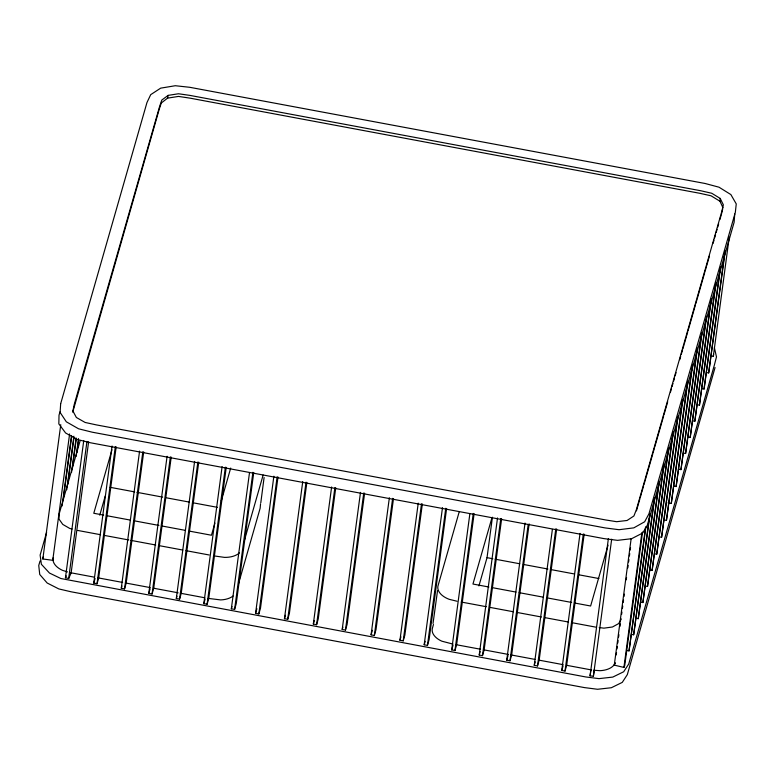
<?xml version="1.0" encoding="UTF-8"?>
<svg xmlns="http://www.w3.org/2000/svg" width="775" height="775" viewBox="0 0 775 775"><rect width="100%" height="100%" fill="white"/><g stroke="black" fill="none" stroke-linecap="round" stroke-linejoin="round"><path stroke-width="1.16" d="M734.729 214.016L734.119 222.27L647.338 525.179L642.708 533.016L631.586 538.712L617.539 540.349L603.996 538.615L90.481 442.777L77.316 439.493L65.623 432.993L58.832 423.886L59.016 415.197L59.966 411.912M722.968 207.787L719.985 201.248L720.198 198.429L711.741 193.266L700.561 190.708L189.894 95.393L178.473 93.756L168.136 95.383L161.801 100.052L159.621 106.427L74.235 404.472L72.898 411.002L76.347 417.463L85.134 422.462L96.342 424.894L605.449 519.918L616.638 521.701L627.072 520.48L633.911 515.976L636.411 509.572L721.854 211.304L723.356 204.823L720.198 198.429M260.545 503.934L260.148 508.216L238.535 583.662M260.787 502.878L264.101 477.497M53.02 558.358L52.748 560.315L42.838 558.978L60.76 424.69M52.748 560.315L69.605 433.952M62.107 505.998L71.494 435.657M63.133 500.505L71.726 436.131M66.727 489.877L73.887 436.228M67.754 484.385L73.954 437.894M71.503 472.566L76.115 437.991M72.366 468.265L76.347 438.466M76.115 456.446L78.508 438.573M76.987 452.154L78.575 440.229M88.621 441.818L71.126 572.958L68.665 578.528L65.449 577.753L83.739 440.655M68.665 578.528L86.955 441.43M116.182 446.836L98.677 577.966L97.04 583.711L93.765 583.1L112.055 446.003M97.04 583.711L115.33 446.613M143.695 451.97L126.199 583.11L124.552 588.855L121.278 588.244L139.578 451.137M124.552 588.855L142.842 451.748M171.207 457.105L153.712 588.244L152.065 593.989L148.79 593.379L167.09 456.281M152.065 593.989L170.355 456.882M198.72 462.239L181.224 593.379L179.577 599.123L176.312 598.513L194.602 461.416M179.577 599.123L197.867 462.026M226.232 467.373L208.737 598.513L207.09 604.258L203.825 603.648L222.115 466.55M207.09 604.258L225.38 467.16M253.745 472.508L236.249 603.648L234.602 609.392L231.338 608.782L249.472 472.876M234.602 609.392L252.902 472.295M277.993 477.032L260.497 608.172L258.85 613.916L255.576 613.306L273.875 476.208M258.85 613.916L277.14 476.819M306.861 482.418L289.366 613.558L287.719 619.303L284.454 618.692L302.744 481.595M287.719 619.303L306.018 482.205M335.74 487.814L318.244 618.944L316.597 624.689L313.323 624.078L331.623 486.981M316.597 624.689L334.887 487.591M364.608 493.2L347.113 624.34L345.466 630.085L342.201 629.474L360.491 492.377M345.466 630.085L363.756 492.987M393.487 498.587L375.982 629.726L374.344 635.471L371.07 634.861L389.36 497.763M374.344 635.471L392.634 498.373M422.356 503.973L404.86 635.113L403.213 640.857L399.948 640.247L418.238 503.149M403.213 640.857L421.503 503.76M446.603 508.507L429.108 639.637L427.461 645.381L424.187 644.771L442.486 507.673M427.461 645.381L445.751 508.284M474.116 513.641L456.62 644.771L454.973 650.516L451.699 649.905L469.834 513.999M454.973 650.516L473.263 513.418M478.931 585.91L487.029 557.661L492.416 517.235M501.628 518.775L484.133 649.915L482.486 655.65L479.221 655.04L497.511 517.942M482.486 655.65L500.776 518.553M529.141 523.91L511.645 655.049L509.998 660.794L506.734 660.184L525.024 523.077M509.998 660.794L528.133 524.888M556.653 529.044L539.158 660.184L537.511 665.928L534.246 665.318L552.381 529.412M537.511 665.928L555.801 528.831M584.166 534.178L566.67 665.318L565.023 671.063L561.759 670.452L580.049 533.355M565.023 671.063L583.323 533.965M594.192 670.414L593.379 676.284L590.075 675.839L608.365 538.741M593.379 676.284L611.669 539.187M642.543 532.047L624.727 665.57L623.914 667.43L614.275 665.124L631.141 538.751M616.212 654.923L616.532 652.54M617.007 648.956L617.326 646.573M617.801 642.998L618.121 640.615M618.595 637.04L618.915 634.657M620.029 626.307L620.349 623.923M621.618 614.391L621.938 611.998M622.412 608.423L622.732 606.04M623.207 602.466L623.526 600.083M624.011 596.508L624.321 594.115M626.229 579.816L626.549 577.433M627.827 567.891L628.137 565.508M628.622 561.933L628.942 559.55M629.416 555.975L629.736 553.583M630.211 550.008L630.53 547.625M623.914 667.43L641.884 532.716M626.859 650.496L629.038 650.903L645.585 526.923M645.817 527.387L629.038 650.903M631.48 634.386L633.659 634.793L649.566 515.569M650.118 513.66L633.659 634.793M636.101 618.266L638.28 618.673L654.187 499.458M654.73 497.54L638.28 618.673M640.712 602.146L642.892 602.553L658.643 484.53M659.351 481.42L642.892 602.553M645.333 586.026L647.512 586.433L663.419 467.218M664.127 464.109L647.512 586.433M649.954 569.916L652.133 570.322L668.04 451.098M668.748 447.998L652.133 570.322M654.565 553.796L656.745 554.202L672.652 434.988M673.359 431.878L656.745 554.202M659.418 536.881L661.588 537.288L677.34 419.265M678.048 416.156L661.588 537.288M664.262 519.967L666.442 520.374L682.504 399.968M682.891 399.241L666.442 520.374M668.021 502.849L671.286 503.459L687.347 383.053M687.9 381.135L671.286 503.459M673.95 486.138L676.129 486.545L692.036 367.331M692.743 364.221L676.129 486.545M678.793 469.224L680.973 469.631L697.2 348.033M697.432 348.498L680.973 469.631M683.414 453.104L685.594 453.511L701.346 335.488M702.053 332.388L685.594 453.511M688.035 436.993L690.215 437.4L705.957 319.377M706.664 316.268L690.215 437.4M692.647 420.873L694.826 421.28L710.733 302.066M711.44 298.956L694.826 421.28M697.268 404.753L699.447 405.16L715.354 285.946M716.061 282.836L699.447 405.16M701.888 388.633L704.068 389.04L719.975 269.826M720.682 266.716L704.068 389.04M706.5 372.523L708.679 372.93L724.586 253.706M725.293 250.606L708.679 372.93M711.13 356.006L713.329 356.306L729.236 237.092M437.536 590.666L433.031 623.458M42.838 558.978L43.109 557.022M590.075 675.839L590.889 669.958M713.329 356.306L713.61 354.349M72.724 412.203L159.195 109.343L161.307 102.997L167.555 98.144L168.136 95.383M721.428 214.22L722.717 208.862M715.063 367.544L627.314 674.637L622.267 682.387L611.359 687.725L597.544 689.275L584.389 687.59L71.106 591.79L58.803 588.923L47.159 583.003L39.738 574.478L38.75 565.508L40.038 561.023M433.448 624.495L432.266 628.787A20.053 11.906 7.6 0 0 441.837 641.187L452.958 644.093M46.626 532.328L40.126 555.113L41.385 564.287L49.484 573.054L60.837 578.518L585.784 676.953L598.978 678.638L612.783 677.088L623.681 671.751L628.748 663.962L714.327 365.238L716.478 356.887L714.405 347.762M80.019 441.12L59.142 514.009L59.007 519.095L62.765 524.404L69.779 528.463L72.056 529.025M111.987 449.733L93.785 513.273L103.608 515.104M99.752 515.181L105.245 496M93.765 583.1L95.083 578.508M121.278 588.244L121.937 585.939M148.79 593.379L150.108 588.777M176.312 598.513L176.962 596.208M214.937 523.086L211.459 535.234L189.323 531.107M221.263 501.028L221.786 499.168M222.057 498.248L230.698 468.061M203.825 603.648L205.142 599.046M244.58 539.817L263.142 475.017M231.338 608.782L231.996 606.486M255.576 613.306L256.893 608.714M284.454 618.692L285.442 615.243M313.323 624.078L314.311 620.639M342.201 629.474L342.86 627.178M371.07 634.861L372.387 630.269M399.948 640.247L400.927 636.798M459.265 511.626L438.272 584.912A20.16 11.964 7.6 0 0 449.142 599.298L457.037 601.245M424.187 644.771L425.175 641.332M451.699 649.905L453.017 645.313M491.689 518.63L472.953 584.04L488.899 587.014M479.221 655.04L480.2 651.601M506.734 660.184L508.051 655.582M534.246 665.318L535.234 661.869M561.759 670.452L563.076 665.851M608.055 545.174L590.627 606.002L574.711 603.037M636.449 510.841L639.879 498.877M640.189 497.792L641.429 493.462M641.739 492.377L643.599 485.886M643.909 484.801L645.149 480.481M645.459 479.396L652.879 453.501M653.189 452.426L654.42 448.105M654.73 447.03L662.15 421.154M662.46 420.069L663.691 415.758M664.001 414.683L667.711 401.741M670.491 392.034L671.412 388.798M672.032 386.647L672.962 383.412M673.582 381.252L674.502 378.016M675.122 375.856L676.052 372.62M679.752 359.687L680.683 356.452M681.303 354.291L682.533 349.98M682.843 348.905L684.083 344.584M684.393 343.509L686.243 337.038M686.553 335.963L687.783 331.652M688.093 330.576L695.504 304.701M695.814 303.626L697.054 299.315M697.364 298.239L704.766 272.383M705.076 271.308L706.306 266.997M706.616 265.922L709.396 256.234M713.097 243.311L714.027 240.076M714.637 237.915L715.567 234.68M716.187 232.519L717.117 229.284M717.737 227.123L718.667 223.878M719.898 219.567L721.128 215.285M65.449 577.753L66.272 575.903M614.275 665.124L615.098 663.264M621.356 618.934L618.702 623.555L612.453 626.994L603.928 628.157L599.23 627.566M167.555 98.144L178.502 96.42L189.943 98.134L699.815 193.295L711.033 195.794L719.985 201.248M593.65 670.23L600.034 670.685A20.053 11.906 7.6 0 0 615.243 662.857M110.176 487.32L134.637 491.892M136.981 492.328L162.663 497.124M166.635 497.86L189.226 502.074M192.772 502.743L217.388 507.334M487.029 557.661L492.842 558.746M495.167 559.182L519.783 563.774M523.328 564.433L547.906 569.024M551.877 569.761L574.391 573.965M579.099 574.847L598.91 578.538M106.64 515.675L130.481 520.122M133.629 520.713L158.923 525.431M162.091 526.022L185.167 530.333M491.98 587.595L516.005 592.081M519.163 592.662L543.411 597.196M547.625 597.98L571.64 602.456M77.733 530.449L100.566 534.711M104.935 535.525L128.766 539.972M130.927 540.378L155.736 545.009M158.972 545.61L182.745 550.047M186 550.657L209.143 554.977M214.326 555.946L224.556 557.39A20.16 11.964 7.6 0 0 239.446 552.885M461.193 602.02L486.351 606.718M490.691 607.523L513.389 611.756M516.625 612.366L541.434 616.997M544.68 617.597L568.501 622.044M571.785 622.654L595.704 627.12M70.544 572.715L94.395 577.172M97.863 577.821L122.624 582.442M125.957 583.062L150.243 587.595M153.566 588.215L178.124 592.798M180.401 593.224L204.823 597.777M208.088 598.387L220.701 599.918A20.053 11.906 7.6 0 0 233.052 596.033M456.078 644.674L480.539 649.237M483.958 649.876L508.526 654.458M510.735 654.875L535.021 659.409M539.458 660.232L563.086 664.65M566.535 665.289L591.538 669.958M67.512 571.902L62.523 570.361A20.053 11.906 7.6 0 1 53.107 557.942M60.673 403.727L60.092 412.416L66.311 421.794L78.585 428.798L92.196 432.188L605.052 527.911L619.051 529.712L633.814 527.862L644.655 521.769L648.975 513.767L735.349 212.282L736.25 203.912L730.864 194.573L719.006 187.201L705.134 183.491L189.739 87.294L175.305 85.725L160.677 88.147L150.718 94.647L146.969 102.532L60.673 403.727"/></g></svg>
